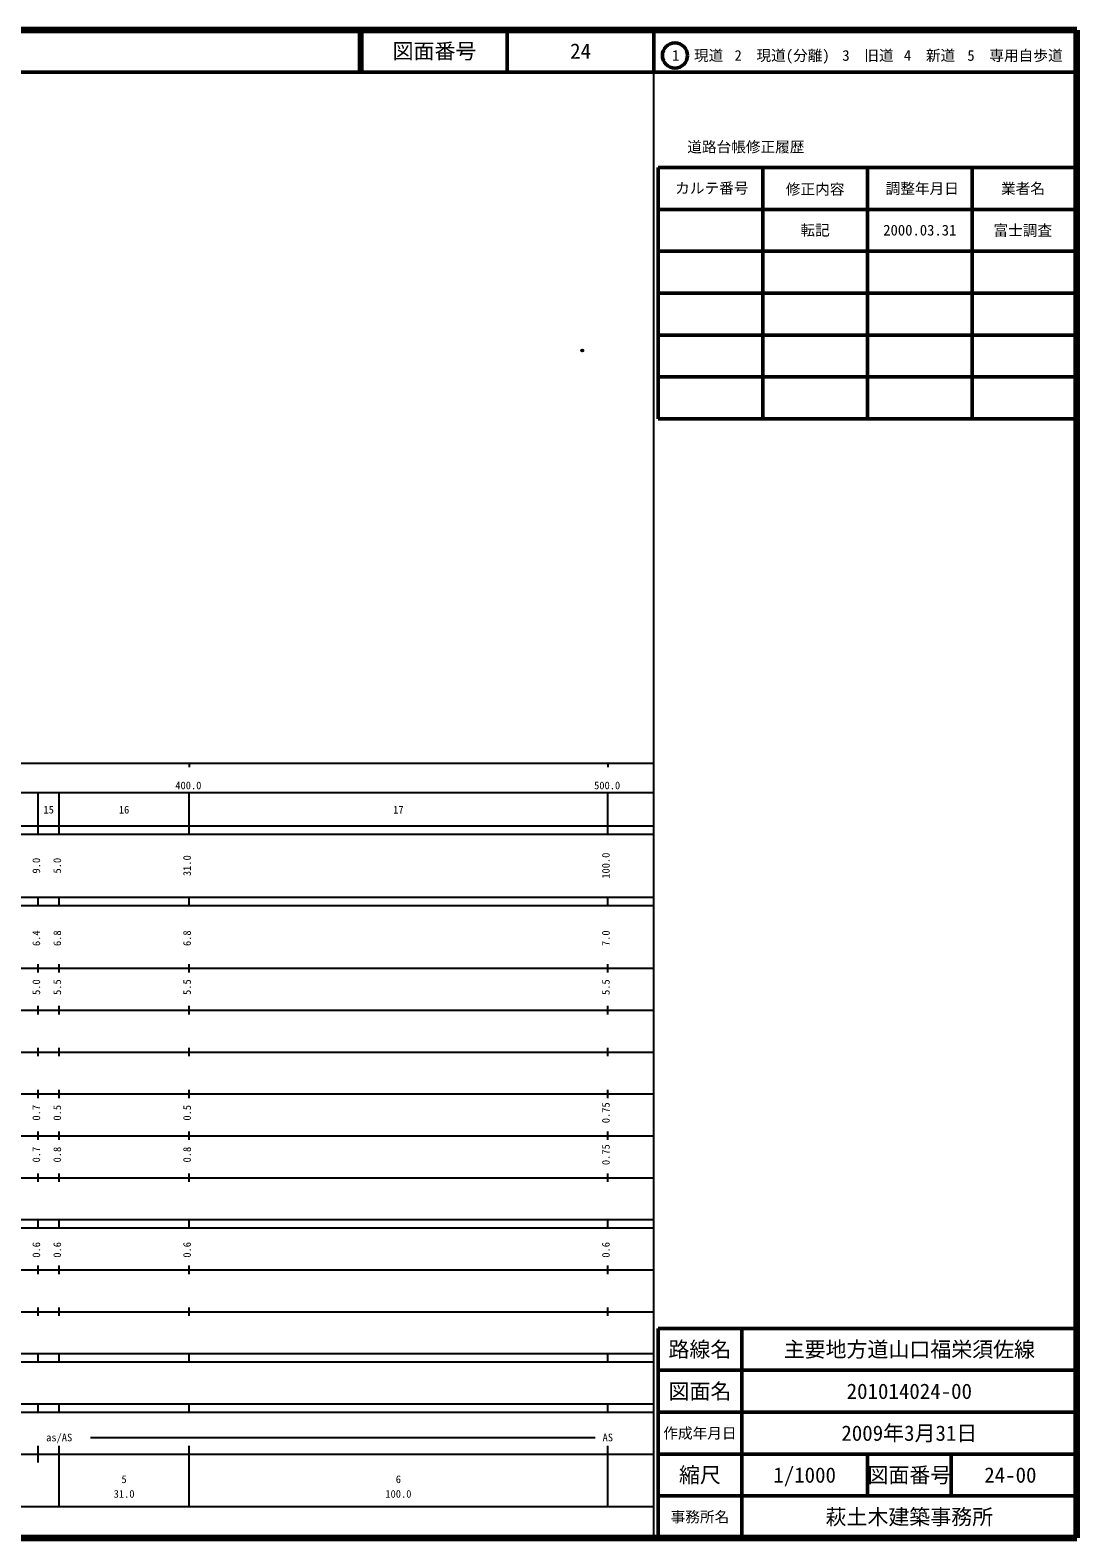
# Model space of a CAD drawing. Units: millimetres on the paper. Extents: x 40 to 680, y 20 to 380.
# Drawn here: x 430.1 to 680, y 20 to 380 of the extents above; entities that cross this region are included whole.
import ezdxf
from ezdxf.enums import TextEntityAlignment as Align

# ---------------------------------------------------------------- set-up
doc = ezdxf.new("R2010")
doc.units = ezdxf.units.MM
doc.header["$PDMODE"] = 32
doc.header["$PDSIZE"] = 0.5
doc.layers.add('M-OTRS', color=6, linetype='Continuous')
doc.layers.add('M-TTL-TXT', color=7, linetype='Continuous')
for name, color, linetype, lineweight in [('M-TTL', 2, 'Continuous', 140), ('M-TTL-BAND', 7, 'Continuous', 25), ('M-TTL-FRAM', 2, 'Continuous', 50), ('M-TTL-LINE', 7, 'Continuous', 50)]:
    doc.layers.add(name, color=color, linetype=linetype, lineweight=lineweight)
doc.styles.add('ＭＳ ゴシック', font='')
doc.styles.get('ＭＳ ゴシック').set_extended_font_data('MS Gothic')

msp = doc.modelspace()

# ---------------------------------------------------------------- linework, layer by layer
at = {"layer": 'M-OTRS'}
msp.add_point((561.903, 303.49), dxfattribs=at)
at = {"layer": 'M-TTL'}
for p, q in [((680, 380), (40, 380)), ((680, 20), (680, 380)), ((40, 20), (680, 20))]:
    msp.add_line(p, q, dxfattribs=at)
at = {"layer": 'M-TTL-BAND'}
for p, q in [((579, 20), (579, 370)), ((40, 205), (579, 205)), ((468, 205), (468, 204)), ((568, 205), (568, 204)), ((68, 198), (579, 198)), ((432, 188), (432, 198)), ((437, 188), (437, 198)), ((468, 188), (468, 198)), ((568, 188), (568, 198)), ((40, 190), (579, 190)), ((40, 188), (579, 188)), ((40, 173), (579, 173)), ((432, 171), (432, 173)), ((437, 171), (437, 173)), ((468, 171), (468, 173)), ((568, 171), (568, 173)), ((40, 171), (579, 171)), ((40, 156), (579, 156)), ((432, 155), (432, 157)), ((437, 155), (437, 157)), ((468, 155), (468, 157)), ((568, 155), (568, 157)), ((46, 146), (579, 146)), ((432, 145), (432, 147)), ((437, 145), (437, 147)), ((468, 145), (468, 147)), ((568, 145), (568, 147)), ((432, 135), (432, 137)), ((437, 135), (437, 137)), ((468, 135), (468, 137)), ((568, 135), (568, 137)), ((52, 136), (579, 136)), ((46, 126), (579, 126)), ((432, 125), (432, 127)), ((437, 125), (437, 127)), ((468, 125), (468, 127)), ((568, 125), (568, 127)), ((52, 116), (579, 116)), ((432, 115), (432, 117)), ((437, 115), (437, 117)), ((468, 115), (468, 117)), ((568, 115), (568, 117)), ((46, 106), (579, 106)), ((432, 105), (432, 107)), ((437, 105), (437, 107)), ((468, 105), (468, 107)), ((568, 105), (568, 107)), ((40, 96), (579, 96)), ((40, 94), (579, 94)), ((432, 94), (432, 96)), ((437, 94), (437, 96)), ((468, 94), (468, 96)), ((568, 94), (568, 96)), ((49, 84), (579, 84)), ((432, 83), (432, 85)), ((437, 83), (437, 85)), ((468, 83), (468, 85)), ((568, 83), (568, 85)), ((40, 74), (579, 74)), ((432, 73), (432, 75)), ((437, 73), (437, 75)), ((468, 73), (468, 75)), ((568, 73), (568, 75)), ((40, 64), (579, 64)), ((40, 62), (579, 62)), ((432, 62), (432, 64)), ((437, 62), (437, 64)), ((468, 62), (468, 64)), ((568, 62), (568, 64)), ((40, 52), (579, 52)), ((432, 50), (432, 52)), ((437, 50), (437, 52)), ((468, 50), (468, 52)), ((568, 50), (568, 52)), ((40, 50), (579, 50)), ((444.5, 44), (565, 44)), ((40, 40), (579, 40)), ((432, 38), (432, 42)), ((437, 27.5), (437, 42)), ((468, 27.5), (468, 42)), ((568, 27.5), (568, 42)), ((68, 27.5), (579, 27.5))]:
    msp.add_line(p, q, dxfattribs=at)
at = {"layer": 'M-TTL-FRAM'}
for p, q in [((580, 347.197), (580, 287.197)), ((580, 347.197), (680, 347.197)), ((580, 287.197), (680, 287.197)), ((680, 70), (580, 70)), ((580, 70), (580, 20))]:
    msp.add_line(p, q, dxfattribs=at)
at = {"layer": 'M-TTL-LINE'}
for p, q in [((508.747, 380), (508.747, 370)), ((509.247, 380), (509.247, 370)), ((543.997, 380), (543.997, 370)), ((579, 380), (579, 370)), ((40, 370), (680, 370)), ((605, 347.197), (605, 287.197)), ((630, 347.197), (630, 287.197)), ((655, 347.197), (655, 287.197)), ((580, 337.197), (680, 337.197)), ((580, 327.197), (680, 327.197)), ((580, 317.197), (680, 317.197)), ((580, 307.197), (680, 307.197)), ((580, 297.197), (680, 297.197)), ((600, 70), (600, 20)), ((680, 60), (580, 60)), ((680, 50), (580, 50)), ((680, 40), (580, 40)), ((630, 40), (630, 30)), ((650, 40), (650, 30)), ((680, 30), (580, 30))]:
    msp.add_line(p, q, dxfattribs=at)
msp.add_circle((584.031, 373.958), 3, dxfattribs=at)

# ---------------------------------------------------------------- texts
at = {"layer": 'M-TTL-BAND', "style": 'ＭＳ ゴシック'}
for s, p in [('400.0', (467.844, 198.195)), ('500.0', (567.844, 198.195)), ('15', (434.5, 192.405)), ('16', (452.5, 192.405)), ('17', (518, 192.405)), ('as/AS', (437, 42.5)), ('AS', (568, 42.5)), ('5', (452.5, 32.523)), ('6', (518, 32.523)), ('31.0', (452.5, 29.033)), ('100.0', (518, 29.033))]:
    msp.add_text(s, height=1.833, dxfattribs=at).set_placement(p, align=Align.BOTTOM_CENTER)
for s, p in [('9.0', (433, 180.5)), ('5.0', (438, 180.5)), ('31.0', (469, 180.5)), ('100.0', (569, 180.5)), ('6.4', (433, 163.174)), ('6.8', (438, 163.174)), ('6.8', (469, 163.174)), ('7.0', (569, 163.174)), ('5.0', (433, 151.5)), ('5.5', (438, 151.5)), ('5.5', (469, 151.5)), ('5.5', (569, 151.5)), ('0.7', (433, 121.5)), ('0.5', (438, 121.5)), ('0.5', (469, 121.5)), ('0.75', (569, 121.5)), ('0.7', (433, 111.5)), ('0.8', (438, 111.5)), ('0.8', (469, 111.5)), ('0.75', (569, 111.5)), ('0.6', (433, 88.764)), ('0.6', (438, 88.764)), ('0.6', (469, 88.764)), ('0.6', (569, 88.764))]:
    msp.add_text(s, height=1.833, rotation=90, dxfattribs=at).set_placement(p, align=Align.BOTTOM_CENTER)
at = {"layer": 'M-TTL-TXT', "style": 'ＭＳ ゴシック'}
for s, height, p in [('図面番号', 3.666, (526.622, 375)), ('24', 3.666, (561.497, 375)), ('1\u3000現道', 2.566, (589.448, 373.958)), ('2\u3000現道(分離)', 2.566, (609.619, 373.958)), ('3\u3000旧道', 2.566, (630.121, 373.958)), ('4\u3000新道', 2.566, (644.824, 373.958)), ('5\u3000専用自歩道', 2.566, (665.228, 373.958)), ('道路台帳修正履歴', 2.566, (600.968, 352.113)), ('カルテ番号', 2.566, (592.839, 342.277)), ('修正内容', 2.566, (617.509, 342.023)), ('調整年月日', 2.566, (643.089, 342.197)), ('業者名', 2.566, (667.134, 342.197)), ('転記', 2.566, (617.5, 332.245)), ('2000.03.31', 2.566, (642.5, 332.245)), ('富士調査', 2.566, (667.077, 332.189)), ('路線名', 3.666, (590, 65)), ('路線名', 3.666, (590, 65)), ('主要地方道山口福栄須佐線', 3.666, (640, 65)), ('図面名', 3.666, (590, 55)), ('図面名', 3.666, (590, 55)), ('201014024-00', 3.666, (640, 55)), ('2009年3月31日', 3.666, (640, 45)), ('作成年月日', 2.566, (590, 45)), ('作成年月日', 2.566, (590, 45)), ('縮尺', 3.666, (590, 35)), ('縮尺', 3.666, (590, 35)), ('1/1000', 3.666, (615, 35)), ('図面番号', 3.666, (640, 35)), ('図面番号', 3.666, (640, 35)), ('24-00', 3.666, (664.125, 35)), ('事務所名', 2.566, (590, 25)), ('事務所名', 2.566, (590, 25)), ('萩土木建築事務所', 3.666, (640, 25))]:
    msp.add_text(s, height=height, dxfattribs=at).set_placement(p, align=Align.MIDDLE_CENTER)

doc.saveas('drawing.dxf')
